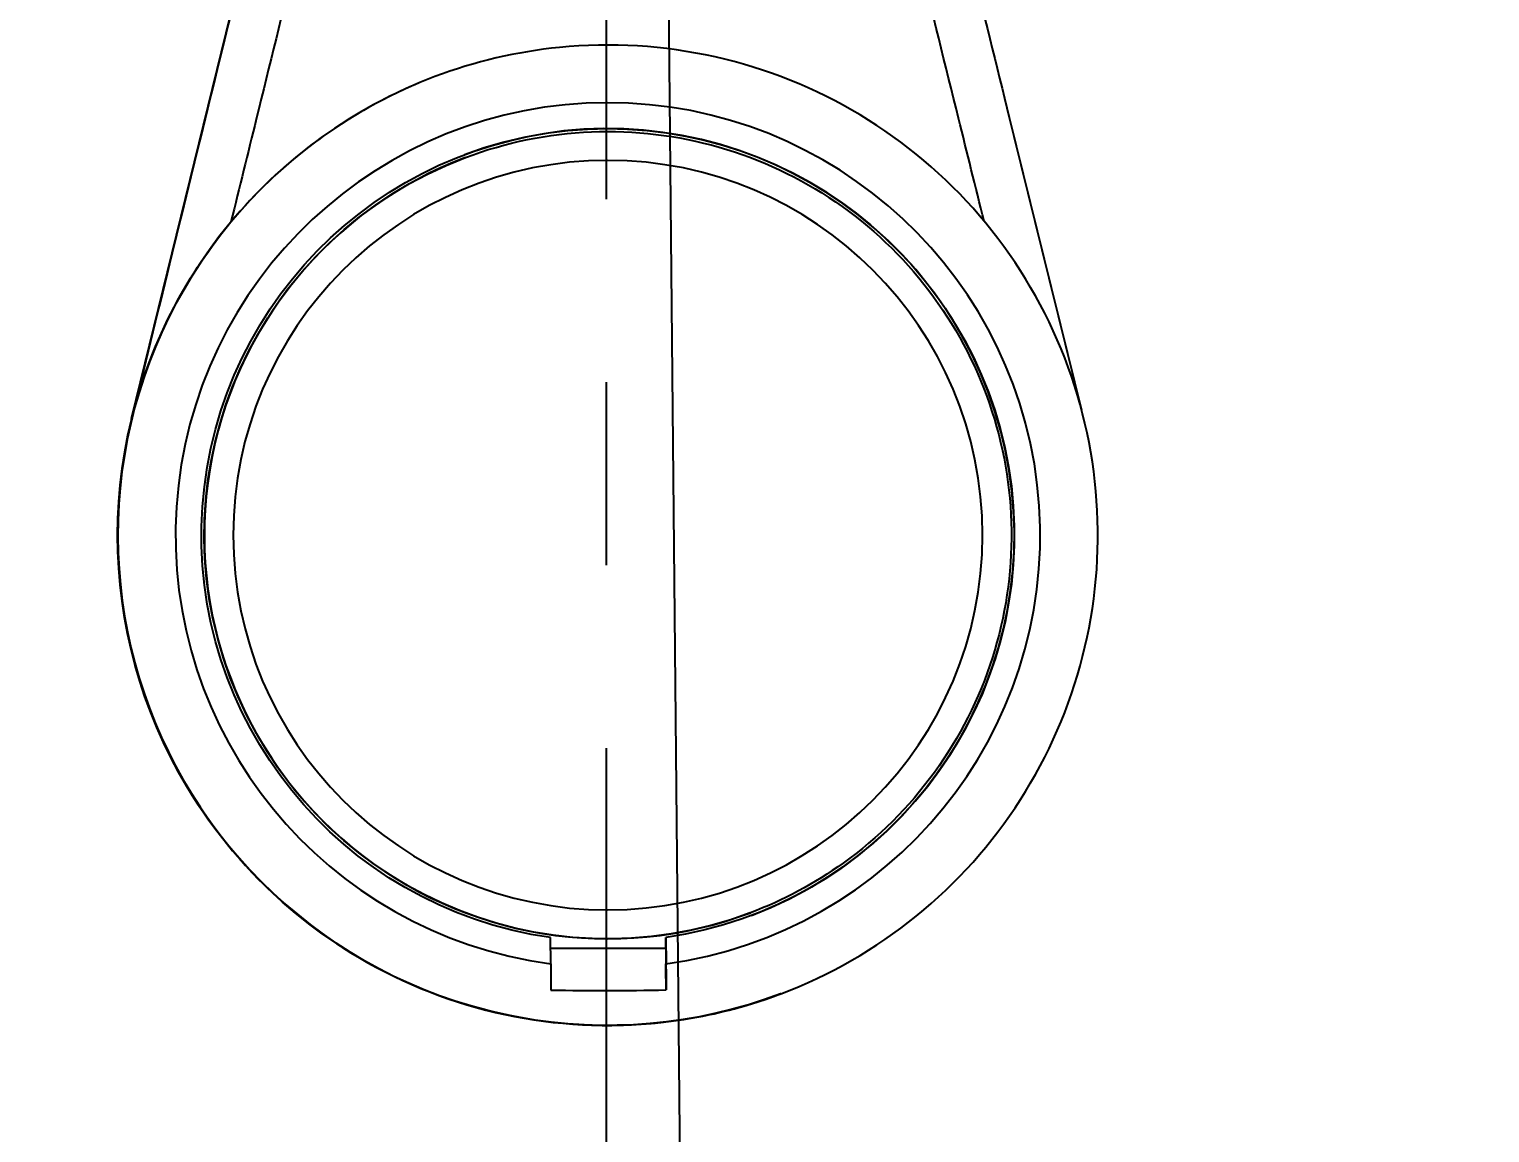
# Model space of a CAD drawing. Header units: millimetres. Extents: x 4900 to 5740, y 840 to 1434.
# Drawn here: x 5269.36 to 5294.7, y 1079.77 to 1098.91 of the extents above; entities that cross this region are included whole.
import ezdxf

# ---------------------------------------------------------------- set-up
doc = ezdxf.new("R2010")
doc.units = ezdxf.units.MM
doc.linetypes.add('CENTERX2', pattern=[101.6, 63.5, -12.7, 12.7, -12.7])
doc.layers.add('CENTER', color=1, linetype='CENTERX2')
doc.layers.add('DIM', color=3, linetype='Continuous')
doc.styles.get("Standard").update_dxf_attribs({"font": 'arial.ttf'})
doc.dimstyles.new('사본 ISO-25', dxfattribs={"dimtxt": 7, "dimasz": 7, "dimexe": 2.1, "dimexo": 2.1, "dimgap": 2, "dimtad": 1, "dimtih": 1, "dimtoh": 1, "dimdec": 1, "dimdsep": 46, "dimtxsty": 'Standard', "dimcen": 0, "dimclrd": 3, "dimclre": 3, "dimclrt": 4, "dimazin": 2, "dimtp": 0.1, "dimtm": 0.1, "dimtfac": 0.714286, "dimtdec": 1, "dimtmove": 0, "dimatfit": 3, "dimfxl": 1, "dimarcsym": 0})

# ---------------------------------------------------------------- blocks, each defined once
blk = doc.blocks.new('*D54')
at = {"layer": 'DIM', "color": 3, "lineweight": -2, "transparency": 16777216}
for p, q in [((5158.895, 1179.279), (5158.895, 1048.531)), ((5164.895, 1050.631), (5207.272, 1050.631)), ((5273.377, 1050.631), (5230.999, 1050.631))]:
    blk.add_line(p, q, dxfattribs=at)
at = {"layer": 'DIM', "color": 3, "transparency": 16777216}
for points in [[(5164.895, 1051.631), (5164.895, 1049.631), (5158.895, 1050.631)], [(5273.377, 1051.631), (5273.377, 1049.631), (5279.377, 1050.631)]]:
    blk.add_solid(points, dxfattribs=at)
at = {"layer": 'DIM', "color": 4, "transparency": 16777216, "insert": (5219.136, 1050.631), "char_height": 6, "attachment_point": 5}
blk.add_mtext('120.5', dxfattribs=at)
blk = doc.blocks.new('*D76')
at = {"layer": 'DIM', "color": 3, "lineweight": -2, "transparency": 16777216}
for start, end in [(260.478093, 264.39157), (265.607865, 269.521907)]:
    blk.add_arc((5279.377, 1864.667), 719.056, start, end, dxfattribs=at)
at = {"layer": 'DIM', "color": 3, "transparency": 16777216}
for points in [[(5160.258, 1154.532), (5160.597, 1156.503), (5154.514, 1156.535)], [(5273.381, 1146.636), (5273.373, 1144.636), (5279.377, 1145.611)]]:
    blk.add_solid(points, dxfattribs=at)
at = {"layer": 'DIM', "color": 4, "transparency": 16777216, "insert": (5216.707, 1148.347), "char_height": 6, "attachment_point": 5}
blk.add_mtext('10°', dxfattribs=at)

msp = doc.modelspace()

# ---------------------------------------------------------------- linework, layer by layer
at = {"extrusion": (0, 1, 0)}
for p, q in [((5271.14, 1092.156), (5276.459, 1113.846)), ((5276.459, 1113.846), (5271.14, 1092.156)), ((5276.4, 1098.086), (5276.4, 1098.086)), ((5276.93, 1096.683), (5276.929, 1096.683)), ((5271.144, 1092.158), (5271.14, 1092.156)), ((5281.872, 1083.585), (5281.871, 1083.584)), ((5278.409, 1082.7), (5278.408, 1083.154)), ((5280.407, 1082.972), (5280.407, 1083.156)), ((5280.407, 1083.156), (5280.408, 1083.156)), ((5280.408, 1083.156), (5280.409, 1082.702)), ((5278.409, 1082.97), (5280.407, 1082.972)), ((5280.407, 1082.972), (5280.409, 1082.247)), ((5282.402, 1082.181), (5282.397, 1082.179))]:
    msp.add_line(p, q, dxfattribs=at)
for centre, major_axis, ratio, start_param, end_param in [((5279.401, 1090.134), (-3.001, 7.953), 1, 0, 3.141593), ((5279.4, 1090.133), (-2.489, 6.596), 1, 3.141692, 6.283086), ((5279.401, 1090.134), (-2.648, 7.017), 1, 2.915514, 8.931236), ((5279.401, 1090.134), (-2.471, 6.549), 1, 0, 3.141593), ((5279.401, 1090.134), (-2.295, 6.081), 1, -1.93162, 4.351565), ((5280.408, 1082.704), (0.001, -1.01), 0.00067, 1.101104, 1.568616)]:
    msp.add_ellipse(centre, major_axis=major_axis, ratio=ratio, start_param=start_param, end_param=end_param)
at = {"extrusion": (1.33969e-16, 1.67202e-29, -1)}
msp.add_ellipse((5279.401, 1090.134), major_axis=(-2.489, 6.596), ratio=1, start_param=3.643727, end_param=9.642265, dxfattribs=at)
at = {"extrusion": (1.33969e-16, -2.92988e-29, -1)}
msp.add_ellipse((5279.4, 1090.133), major_axis=(-2.471, 6.549), ratio=1, start_param=3.141593, end_param=6.283185, dxfattribs=at)
at = {"extrusion": (1.33969e-16, -7.89477e-30, -1)}
msp.add_ellipse((5279.396, 1090.132), major_axis=(-3.001, 7.953), ratio=1, start_param=3.141593, end_param=5.31367, dxfattribs=at)
at = {"extrusion": (-1.99706e-14, -3.2115e-17, -1)}
msp.add_ellipse((5278.408, 1082.702), major_axis=(0.001, -1.01), ratio=0.000571, start_param=4.714569, end_param=5.182082, dxfattribs=at)
for points, knots in [([(5271.144, 1092.158), (5271.582, 1093.945), (5272.022, 1095.739), (5272.461, 1097.529), (5272.911, 1099.362), (5273.359, 1101.192), (5273.807, 1103.016), (5274.254, 1104.841), (5274.7, 1106.661), (5275.143, 1108.468), (5275.586, 1110.274), (5276.025, 1112.067), (5276.461, 1113.847)], [0, 0, 0, 0, 0.2454968, 0.2454968, 0.2454968, 0.4969979, 0.4969979, 0.4969979, 0.7484989, 0.7484989, 0.7484989, 1, 1, 1, 1]), ([(5277.381, 1113.872), (5276.934, 1112.069), (5276.035, 1108.439), (5274.67, 1102.911), (5273.612, 1098.614), (5273.009, 1096.161), (5272.862, 1095.566)], [0, 0, 0, 0, 0.3011681, 0.6023362, 0.9035043, 0.9999998, 0.9999998, 0.9999998, 0.9999998]), ([(5285.927, 1095.58), (5285.779, 1096.174), (5285.171, 1098.626), (5284.104, 1102.92), (5282.727, 1108.446), (5281.82, 1112.074), (5281.369, 1113.876)], [0.0000424, 0.0000424, 0.0000424, 0.0000424, 0.0964957, 0.3976638, 0.6988319, 1, 1, 1, 1]), ([(5282.287, 1113.853), (5282.728, 1112.074), (5283.171, 1110.282), (5283.618, 1108.476), (5284.065, 1106.671), (5284.515, 1104.852), (5284.966, 1103.028), (5285.417, 1101.204), (5285.87, 1099.375), (5286.323, 1097.543), (5286.755, 1095.797), (5287.188, 1094.048), (5287.619, 1092.305)], [0, 0, 0, 0, 0.2515011, 0.2515011, 0.2515011, 0.5030021, 0.5030021, 0.5030021, 0.7545032, 0.7545032, 0.7545032, 0.9940146, 0.9940146, 0.9940146, 0.9940146]), ([(5282.402, 1082.181), (5283.25, 1082.501), (5284.046, 1082.958), (5285.455, 1084.099), (5286.068, 1084.784), (5287.046, 1086.31), (5287.412, 1087.153), (5287.861, 1088.91), (5287.943, 1089.824), (5287.816, 1091.633), (5287.607, 1092.527), (5286.918, 1094.204), (5286.438, 1094.987), (5285.256, 1096.362), (5284.554, 1096.954), (5282.999, 1097.888), (5282.147, 1098.229), (5280.377, 1098.626), (5279.461, 1098.682), (5277.821, 1098.518), (5277.093, 1098.348), (5276.4, 1098.086)], [3.502417, 3.502417, 3.502417, 3.502417, 3.822417, 3.822417, 4.142417, 4.142417, 4.462417, 4.462417, 4.782417, 4.782417, 5.102417, 5.102417, 5.422417, 5.422417, 5.742417, 5.742417, 6.062417, 6.062417, 6.382417, 6.382417, 6.644009, 6.644009, 6.644009, 6.644009]), ([(5276.4, 1098.086), (5276.165, 1097.998), (5275.935, 1097.899), (5275.211, 1097.55), (5274.738, 1097.262), (5273.767, 1096.533), (5273.285, 1096.075), (5272.862, 1095.566)], [0.306263, 0.306263, 0.306263, 0.306263, 0.3814843, 0.3814843, 0.5475841, 0.5475841, 0.7464989, 0.7464989, 0.7464989, 0.7464989]), ([(5276.93, 1096.683), (5277.628, 1096.947), (5278.369, 1097.098), (5279.861, 1097.158), (5280.612, 1097.069), (5282.048, 1096.657), (5282.732, 1096.336), (5283.965, 1095.493), (5284.514, 1094.973), (5285.419, 1093.785), (5285.776, 1093.119), (5286.263, 1091.707), (5286.392, 1090.962), (5286.409, 1089.469), (5286.297, 1088.721), (5285.844, 1087.298), (5285.503, 1086.623), (5284.625, 1085.415), (5284.089, 1084.882), (5282.986, 1084.091), (5282.443, 1083.8), (5281.872, 1083.585)], [5.922361, 5.922361, 5.922361, 5.922361, 6.242361, 6.242361, 6.562361, 6.562361, 6.882361, 6.882361, 7.202361, 7.202361, 7.522361, 7.522361, 7.842361, 7.842361, 8.162361, 8.162361, 8.482361, 8.482361, 8.802361, 8.802361, 9.063954, 9.063954, 9.063954, 9.063954]), ([(5271.144, 1092.158), (5271.145, 1092.162), (5271.146, 1092.166), (5271.317, 1092.859), (5271.568, 1093.503), (5272.166, 1094.639), (5272.507, 1095.138), (5272.862, 1095.566)], [-0.3460635, -0.3460635, -0.3460635, -0.3460635, -0.3449995, -0.3449995, -0.1669236, -0.1669236, -0.0000027, -0.0000027, -0.0000027, -0.0000027]), ([(5271.14, 1092.156), (5270.924, 1091.276), (5270.85, 1090.36), (5270.995, 1088.553), (5271.212, 1087.661), (5271.918, 1085.99), (5272.405, 1085.212), (5273.6, 1083.848), (5274.308, 1083.263), (5275.871, 1082.344), (5276.727, 1082.011), (5278.5, 1081.631), (5279.417, 1081.584), (5281.028, 1081.76), (5281.728, 1081.927), (5282.397, 1082.179)], [1.33034, 1.33034, 1.33034, 1.33034, 1.65034, 1.65034, 1.97034, 1.97034, 2.29034, 2.29034, 2.61034, 2.61034, 2.93034, 2.93034, 3.25034, 3.25034, 3.502417, 3.502417, 3.502417, 3.502417]), ([(5278.409, 1082.245), (5278.753, 1082.238), (5279.092, 1082.236), (5279.726, 1082.237), (5280.065, 1082.239), (5280.409, 1082.247)], [0.7304945, 0.7304945, 0.7304945, 0.7304945, 0.8256389, 0.8256389, 0.9207833, 0.9207833, 0.9207833, 0.9207833])]:
    msp.add_open_spline(points, degree=3, knots=knots)
at = {"layer": 'CENTER', "ltscale": 0.25}
msp.add_line((5279.377, 1019.763), (5279.377, 1225.631), dxfattribs=at)

# ---------------------------------------------------------------- dimensions: what is measured, and where the dimension line sits
at = {"layer": 'DIM'}
dim = msp.add_angular_dim_2l(base=(5195.899, 1150.473), line1=((5279.377, 1019.763), (5279.377, 1225.631)), line2=((5165.802, 1220.555), (5139.367, 1070.631)), dimstyle='사본 ISO-25', override={"dimtxt": 6, "dimasz": 6, "dimtad": 0}, dxfattribs=at)
dim.commit()
dim.dimension.update_dxf_attribs({"geometry": '*D76', "text_midpoint": (5216.707, 1148.347)})
dim = msp.add_linear_dim(base=(5279.377, 1050.631), p1=(5158.895, 1181.379), p2=(5279.377, 1050.631), dimstyle='사본 ISO-25', override={"dimtxt": 6, "dimasz": 6, "dimtad": 0}, dxfattribs=at)
dim.commit()
dim.dimension.update_dxf_attribs({"geometry": '*D54', "text_midpoint": (5219.136, 1050.631)})

# ---------------------------------------------------------------- leaders
msp.add_leader([(5280.416, 1103.196), (5281.36, 1006.617), (5294.699, 1006.617)], dimstyle='사본 ISO-25', override={"dimasz": 4, "dimgap": 2, "dimtad": 0, "dimldrblk": 'Dot'}, dxfattribs=at)

doc.saveas('drawing.dxf')
